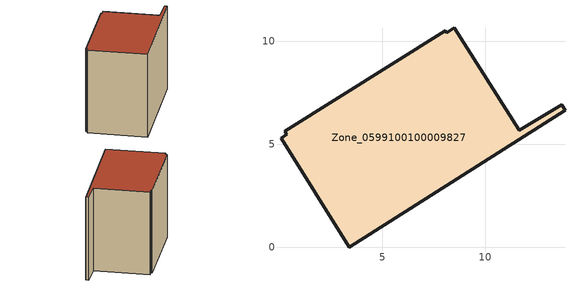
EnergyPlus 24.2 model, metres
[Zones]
Zone_0599100100009827
 floor ground (C_G): 11.63,5.67 13.69,6.91 13.85,6.65 3.41,0 0.09,5.3 0.37,5.47 0.28,5.62 8.05,10.51 8.12,10.41 8.5,10.66 z0
 wall outside (C_F): 3.41,0 13.85,6.65 13.69,6.91 11.63,5.67 8.5,10.66 8.12,10.41 8.05,10.51 0.28,5.62 0.37,5.47 0.09,5.3 3.41,0 z0:9.2
 roof outside (C_R): 0.28,5.62 0.37,5.47 0.09,5.3 3.41,0 13.85,6.65 13.69,6.91 11.63,5.67 8.5,10.66 8.12,10.41 8.05,10.51 z9.2
[BUILDING]
Pand.0599100100009827: North Axis=0; Terrain=City; Loads Convergence Tolerance Value=0.04; Temperature Convergence Tolerance Value=0.4; Solar Distribution=FullExterior; Maximum Number of Warmup Days=25; Minimum Number of Warmup Days=1
[Site:Location]
Rotterdam.The.Hague.AP_ZH_NLD Design_Conditions: Latitude=51.96; Longitude=4.45; Time Zone=1; Elevation=-4.5
[SITE:GROUNDTEMPERATURE:BUILDINGSURFACE]
18, 18, 18, 18, 18, 18, 18, 18, 18, 18, 18, 18
[MATERIAL] Thermal Absorptance=0.9; Solar Absorptance=0.7; Visible Absorptance=0.7
Name | Roughness | Thickness | Conductivity | Density | Specific Heat
G.TC.2015-2018 | MediumSmooth | 0.15 | 0.0428571 | 540 | 1210
F.TC.2015-2018 | Rough | 0.3 | 0.0666667 | 1920 | 840
R.TC.2015-2018 | MediumRough | 0.2 | 0.0333333 | 1500 | 1000
[CONSTRUCTION]
C_G: G.TC.2015-2018
C_F: F.TC.2015-2018
C_R: R.TC.2015-2018
[ZONE]
Zone_0599100100009827: Type=1; Multiplier=1; Ceiling Height=Autocalculate; Volume=Autocalculate; Floor Area=autocalculate; Part of Total Floor Area=Yes
[ZONEINFILTRATION:DESIGNFLOWRATE]
Infil_Zone_0599100100009827: Zone or ZoneList or Space or SpaceList=Zone_0599100100009827; Schedule=AlwaysOn; Design Flow Rate Calculation Method=Flow/Area; Flow Rate per Floor Area=0.0015; Constant Term Coefficient=1; Temperature Term Coefficient=0; Velocity Term Coefficient=0; Velocity Squared Term Coefficient=0
[HVACTEMPLATE:ZONE:IDEALLOADSAIRSYSTEM]
Zone_0599100100009827: Maximum Heating Supply Air Temperature=50; Minimum Cooling Supply Air Temperature=13; Maximum Heating Supply Air Humidity Ratio=0.0156; Minimum Cooling Supply Air Humidity Ratio=0.0077; Heating Limit=NoLimit; Cooling Limit=NoLimit; Dehumidification Control Type=ConstantSensibleHeatRatio; Cooling Sensible Heat Ratio=0.7; Dehumidification Setpoint=60; Humidification Control Type=None; Humidification Setpoint=30; Outdoor Air Method=None; Outdoor Air Flow Rate per Person=0.00944; Outdoor Air Flow Rate per Zone Floor Area=0; Outdoor Air Flow Rate per Zone=0; Demand Controlled Ventilation Type=None; Outdoor Air Economizer Type=NoEconomizer; Heat Recovery Type=None; Sensible Heat Recovery Effectiveness=0.7; Latent Heat Recovery Effectiveness=0.65
[ZONECONTROL:THERMOSTAT]
ThermostatControl_Zone_0599100100009827: Zone or ZoneList=Zone_0599100100009827; Control Type Schedule=DualSetpointControlType; Control 1=Thermostat_Zone_0599100100009827; Temperature Difference Between Cutout And Setpoint=0
[THERMOSTATSETPOINT:DUALSETPOINT]
Thermostat_Zone_0599100100009827: Heating Setpoint Temperature Schedule=HeatingSetpoint_Zone_0599100100009827; Cooling Setpoint Temperature Schedule=CoolingSetpoint_Zone_0599100100009827
[SCHEDULE:COMPACT]
HeatingSetpoint_Zone_0599100100009827: Through: 12/31, For: AllDays, Until: 24:00, 21
CoolingSetpoint_Zone_0599100100009827: Through: 12/31, For: AllDays, Until: 24:00, 24
DualSetpointControlType: Through: 12/31, For: AllDays, Until: 24:00, 4
AlwaysOn: Through: 12/31, For: AllDays, Until: 24:00, 1
